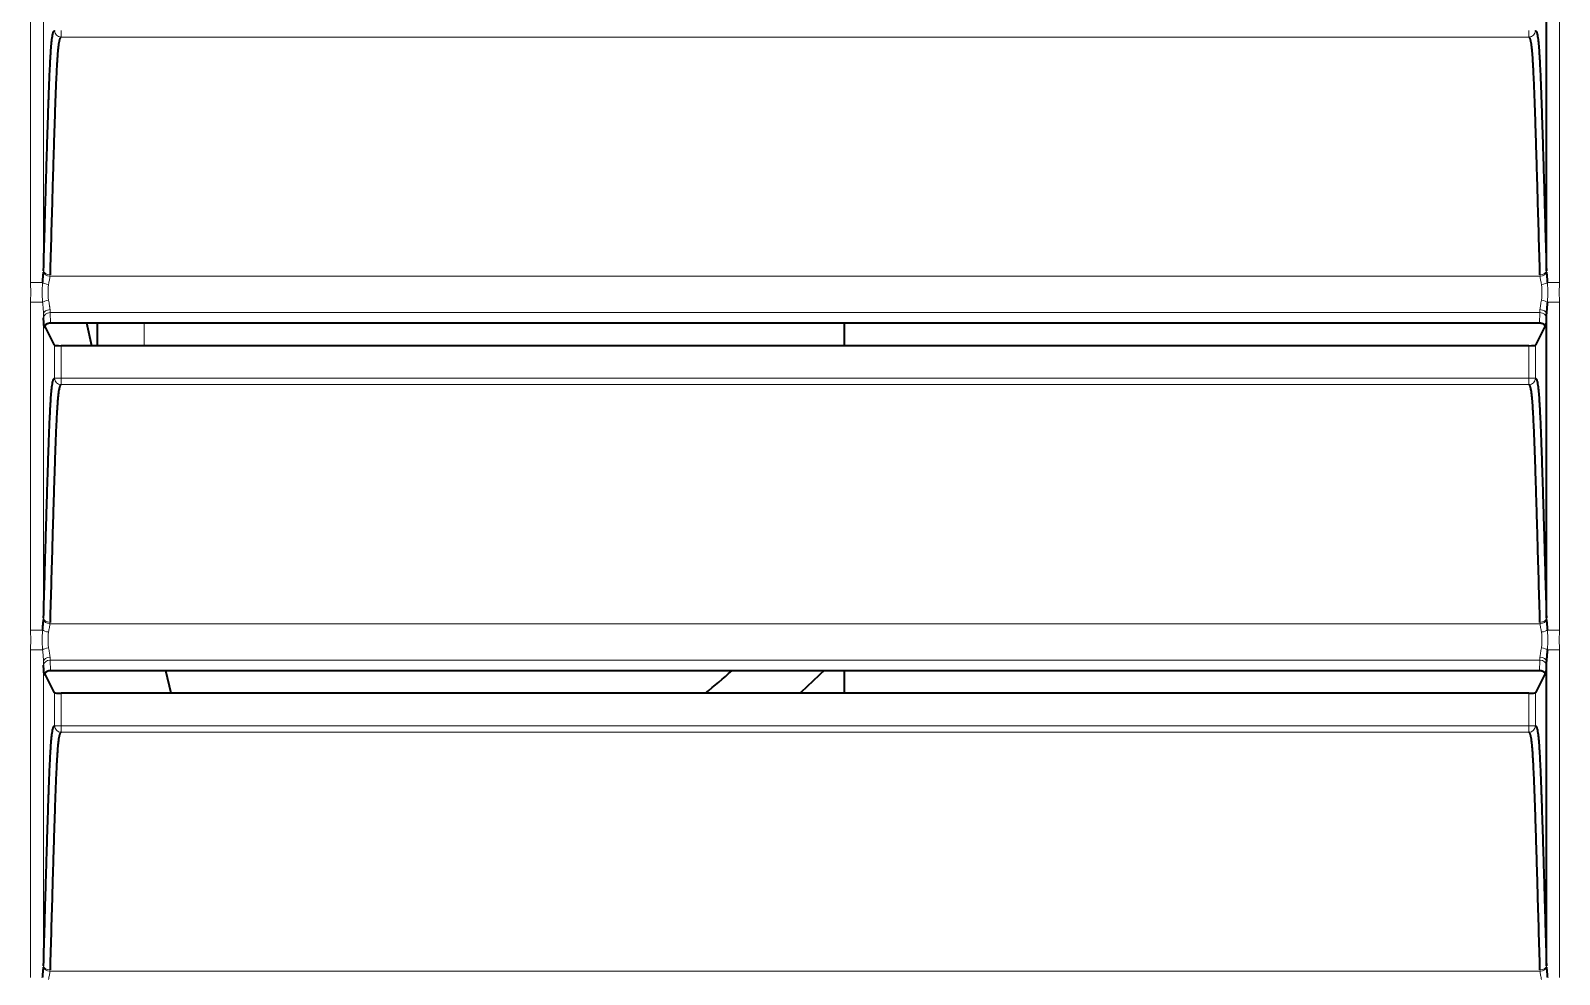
# Model space of a CAD drawing. Header units: inches. Extents: x -1096 to 3103, y -191 to 3207.
# Drawn here: x 2372.7 to 2431.7, y 1648.2 to 1684.6 of the extents above; entities that cross this region are included whole.
import ezdxf

# ---------------------------------------------------------------- set-up
doc = ezdxf.new("R2010")
doc.units = ezdxf.units.IN

msp = doc.modelspace()

# ---------------------------------------------------------------- linework, layer by layer
at = {"lineweight": 13}
for p, q in [((2372.723, 1674.879), (2372.723, 1687.513)), ((2373.223, 1687.064), (2373.223, 1675.331)), ((2431.689, 1687.513), (2431.689, 1674.879)), ((2373.901, 1684.339), (2373.901, 1684.589)), ((2430.511, 1684.339), (2373.901, 1684.339)), ((2430.511, 1684.339), (2430.511, 1684.589)), ((2372.723, 1674.879), (2373.186, 1674.879)), ((2373.47, 1675.123), (2430.942, 1675.123)), ((2431.226, 1674.879), (2431.689, 1674.879)), ((2372.723, 1674.113), (2373.186, 1674.113)), ((2372.723, 1661.479), (2372.723, 1674.113)), ((2431.226, 1674.113), (2431.689, 1674.113)), ((2431.689, 1674.113), (2431.689, 1661.479)), ((2373.223, 1673.664), (2373.223, 1661.931)), ((2373.478, 1673.715), (2373.496, 1673.31)), ((2430.934, 1673.715), (2373.478, 1673.715)), ((2430.916, 1673.31), (2430.934, 1673.715)), ((2377.106, 1672.438), (2377.106, 1673.309)), ((2373.652, 1671.189), (2373.652, 1672.457)), ((2373.901, 1672.441), (2373.901, 1671.189)), ((2430.511, 1671.189), (2430.511, 1672.441)), ((2430.761, 1672.457), (2430.761, 1671.189)), ((2373.652, 1671.189), (2373.901, 1671.189)), ((2373.901, 1670.939), (2373.901, 1671.189)), ((2373.901, 1671.189), (2430.511, 1671.189)), ((2430.761, 1671.189), (2430.511, 1671.189)), ((2430.511, 1670.939), (2430.511, 1671.189)), ((2430.511, 1670.939), (2373.901, 1670.939)), ((2373.47, 1661.723), (2430.942, 1661.723)), ((2372.723, 1661.479), (2373.186, 1661.479)), ((2431.226, 1661.479), (2431.689, 1661.479)), ((2372.723, 1660.713), (2373.186, 1660.713)), ((2372.723, 1648.079), (2372.723, 1660.713)), ((2431.226, 1660.713), (2431.689, 1660.713)), ((2431.689, 1660.713), (2431.689, 1648.079)), ((2373.223, 1660.264), (2373.223, 1648.531)), ((2373.478, 1660.315), (2373.496, 1659.91)), ((2430.934, 1660.315), (2373.478, 1660.315)), ((2430.916, 1659.91), (2430.934, 1660.315)), ((2373.652, 1657.789), (2373.652, 1659.057)), ((2373.901, 1659.041), (2373.901, 1657.789)), ((2430.511, 1657.789), (2430.511, 1659.041)), ((2430.761, 1659.057), (2430.761, 1657.789)), ((2373.652, 1657.789), (2373.901, 1657.789)), ((2373.901, 1657.789), (2430.511, 1657.789)), ((2373.901, 1657.539), (2373.901, 1657.789)), ((2430.511, 1657.539), (2373.901, 1657.539)), ((2430.761, 1657.789), (2430.511, 1657.789)), ((2430.511, 1657.539), (2430.511, 1657.789)), ((2373.47, 1648.323), (2430.942, 1648.323))]:
    msp.add_line(p, q, dxfattribs=at)
at = {"lineweight": 35}
for p, q in [((2431.189, 1675.331), (2431.189, 1687.064)), ((2373.246, 1673.119), (2373.228, 1673.52)), ((2431.184, 1673.52), (2431.166, 1673.119)), ((2431.189, 1661.931), (2431.189, 1673.664)), ((2373.652, 1672.457), (2373.276, 1673.203)), ((2430.916, 1673.31), (2373.496, 1673.31)), ((2375.085, 1672.44), (2374.887, 1673.31)), ((2375.306, 1672.438), (2375.306, 1673.309)), ((2404.106, 1673.308), (2404.106, 1672.439)), ((2431.136, 1673.203), (2430.761, 1672.457)), ((2430.511, 1672.441), (2373.901, 1672.441)), ((2373.246, 1659.719), (2373.228, 1660.12)), ((2430.916, 1659.91), (2373.496, 1659.91)), ((2378.143, 1659.041), (2377.945, 1659.91)), ((2404.106, 1659.904), (2404.106, 1659.036)), ((2431.184, 1660.12), (2431.166, 1659.719)), ((2431.189, 1648.531), (2431.189, 1660.264)), ((2373.652, 1659.057), (2373.276, 1659.803)), ((2431.136, 1659.803), (2430.761, 1659.057)), ((2430.511, 1659.041), (2373.901, 1659.041))]:
    msp.add_line(p, q, dxfattribs=at)
for radius, start, end in [(57.6, 310.03744, 311.36392), (60, 312.68812, 313.90312)]:
    msp.add_arc((2361.706, 1703.141), radius, start, end, dxfattribs=at)
at = {"lineweight": 13}
for centre, major_axis, ratio, start_param, end_param in [((2373.901, 1684.589), (-0.066, 0.241), 0.999345, 1.301791, 2.872251), ((2430.511, 1684.589), (-0.066, -0.241), 0.999345, 0.269342, 1.839802), ((2373.47, 1675.279), (-0.249, 0.018), 0.625593, 0.115951, 1.616349), ((2373.473, 1675.331), (-0.25, 0.007), 0.626591, 0.044795, 1.588394), ((2430.939, 1675.331), (-0.25, -0.007), 0.626591, 1.553199, 3.096797), ((2430.942, 1675.279), (-0.249, -0.018), 0.625593, 1.525244, 3.025641), ((2373.418, 1674.879), (-0.248, 0.033), 0.303681, 0.408018, 1.610641), ((2430.995, 1674.879), (-0.248, -0.033), 0.303681, 1.530952, 2.733575), ((2373.418, 1674.113), (-0.248, -0.033), 0.303681, 4.672545, 5.875168), ((2430.995, 1674.113), (-0.248, 0.033), 0.303681, 3.54961, 4.752233), ((2373.473, 1673.664), (-0.25, -0.008), 0.665625, 4.69165, 6.236404), ((2373.256, 1674.496), (0, 1.25), 0.034921, 2.299368, 2.466852), ((2373.478, 1673.52), (-0.25, -0.011), 0.780579, 4.678329, 6.227322), ((2373.505, 1674.496), (0, 1), 0.043651, 2.299368, 2.466852), ((2430.907, 1674.496), (0, 1), 0.043651, 3.816333, 3.983817), ((2430.934, 1673.52), (-0.25, 0.011), 0.780579, 3.197456, 4.746449), ((2430.939, 1673.664), (-0.25, 0.008), 0.665625, 3.188374, 4.733128), ((2431.157, 1674.496), (0, 1.25), 0.034921, 3.816334, 3.983818), ((2373.901, 1671.189), (-0.066, 0.241), 0.999345, 1.301791, 2.872251), ((2430.511, 1671.189), (-0.066, -0.241), 0.999345, 0.269342, 1.839802), ((2373.47, 1661.879), (-0.249, 0.018), 0.625593, 0.115951, 1.616349), ((2373.473, 1661.931), (-0.25, 0.007), 0.626591, 0.044795, 1.588394), ((2430.939, 1661.931), (-0.25, -0.007), 0.626591, 1.553199, 3.096797), ((2430.942, 1661.879), (-0.249, -0.018), 0.625593, 1.525244, 3.025641), ((2373.418, 1661.479), (-0.248, 0.033), 0.303681, 0.408018, 1.610641), ((2430.995, 1661.479), (-0.248, -0.033), 0.303681, 1.530952, 2.733575), ((2373.418, 1660.713), (-0.248, -0.033), 0.303681, 4.672545, 5.875168), ((2430.995, 1660.713), (-0.248, 0.033), 0.303681, 3.54961, 4.752233), ((2373.473, 1660.264), (-0.25, -0.008), 0.665625, 4.69165, 6.236404), ((2373.256, 1661.096), (0, 1.25), 0.034921, 2.299368, 2.466852), ((2373.478, 1660.12), (-0.25, -0.011), 0.780579, 4.678329, 6.227322), ((2373.505, 1661.096), (0, 1), 0.043651, 2.299368, 2.466852), ((2430.907, 1661.096), (0, 1), 0.043651, 3.816333, 3.983817), ((2430.934, 1660.12), (-0.25, 0.011), 0.780579, 3.197456, 4.746449), ((2430.939, 1660.264), (-0.25, 0.008), 0.665625, 3.188374, 4.733128), ((2431.157, 1661.096), (0, 1.25), 0.034921, 3.816334, 3.983818), ((2373.901, 1657.789), (-0.066, 0.241), 0.999345, 1.301791, 2.872251), ((2430.511, 1657.789), (-0.066, -0.241), 0.999345, 0.269342, 1.839802), ((2373.47, 1648.479), (-0.249, 0.018), 0.625593, 0.115951, 1.616349), ((2373.473, 1648.531), (-0.25, 0.007), 0.626591, 0.044795, 1.588394), ((2430.939, 1648.531), (-0.25, -0.007), 0.626591, 1.553199, 3.096797), ((2430.942, 1648.479), (-0.249, -0.018), 0.625593, 1.525244, 3.025641)]:
    msp.add_ellipse(centre, major_axis=major_axis, ratio=ratio, start_param=start_param, end_param=end_param, dxfattribs=at)
at = {"lineweight": 35}
for centre, start_param, end_param in [((2373.901, 1672.458), 0.034907, 1.570796), ((2430.511, 1672.458), 1.570796, 3.106686), ((2373.901, 1659.058), 0.034907, 1.570796), ((2430.511, 1659.058), 1.570796, 3.106686)]:
    msp.add_ellipse(centre, major_axis=(-0.25, 0), ratio=0.06935, start_param=start_param, end_param=end_param, dxfattribs=at)
for points, knots in [([(2373.223, 1675.331), (2373.238, 1675.853), (2373.252, 1676.375), (2373.275, 1677.153), (2373.282, 1677.413), (2373.297, 1677.93), (2373.304, 1678.188), (2373.319, 1678.702), (2373.327, 1678.958), (2373.342, 1679.468), (2373.35, 1679.722), (2373.365, 1680.226), (2373.373, 1680.476), (2373.389, 1680.972), (2373.397, 1681.218), (2373.409, 1681.58), (2373.413, 1681.7), (2373.419, 1681.878), (2373.421, 1681.937), (2373.425, 1682.055), (2373.428, 1682.113), (2373.434, 1682.286), (2373.443, 1682.513), (2373.451, 1682.731), (2373.465, 1683.049), (2373.474, 1683.249), (2373.489, 1683.523), (2373.494, 1683.61), (2373.5, 1683.712), (2373.502, 1683.732), (2373.504, 1683.771), (2373.508, 1683.829), (2373.512, 1683.883), (2373.52, 1683.986), (2373.526, 1684.048), (2373.537, 1684.16), (2373.542, 1684.21), (2373.559, 1684.342), (2373.57, 1684.406), (2373.584, 1684.467), (2373.587, 1684.478), (2373.593, 1684.498), (2373.596, 1684.507), (2373.605, 1684.532), (2373.611, 1684.545), (2373.622, 1684.566), (2373.628, 1684.573), (2373.64, 1684.584), (2373.646, 1684.588), (2373.652, 1684.589)], [0, 0, 0, 0, 0.125, 0.125, 0.1875, 0.1875, 0.25, 0.25, 0.3125, 0.3125, 0.375, 0.375, 0.4375, 0.4375, 0.5, 0.5, 0.53125, 0.53125, 0.546875, 0.546875, 0.5625, 0.5625, 0.59375, 0.625, 0.625, 0.6875, 0.6875, 0.71875, 0.71875, 0.726562, 0.726562, 0.734375, 0.75, 0.75, 0.78125, 0.78125, 0.8125, 0.8125, 0.875, 0.875, 0.890625, 0.890625, 0.90625, 0.90625, 0.9375, 0.9375, 0.96875, 0.96875, 1, 1, 1, 1]), ([(2373.901, 1684.339), (2373.896, 1684.338), (2373.89, 1684.335), (2373.878, 1684.324), (2373.872, 1684.316), (2373.861, 1684.296), (2373.855, 1684.283), (2373.846, 1684.259), (2373.843, 1684.25), (2373.837, 1684.23), (2373.834, 1684.219), (2373.82, 1684.159), (2373.808, 1684.095), (2373.791, 1683.964), (2373.785, 1683.914), (2373.774, 1683.803), (2373.769, 1683.74), (2373.761, 1683.637), (2373.758, 1683.601), (2373.754, 1683.544), (2373.753, 1683.525), (2373.75, 1683.486), (2373.749, 1683.465), (2373.742, 1683.363), (2373.737, 1683.277), (2373.727, 1683.095), (2373.722, 1682.999), (2373.713, 1682.801), (2373.703, 1682.596), (2373.695, 1682.38), (2373.686, 1682.159), (2373.682, 1682.047), (2373.673, 1681.818), (2373.669, 1681.702), (2373.661, 1681.467), (2373.657, 1681.349), (2373.645, 1680.99), (2373.637, 1680.747), (2373.621, 1680.257), (2373.613, 1680.009), (2373.598, 1679.51), (2373.591, 1679.26), (2373.576, 1678.756), (2373.568, 1678.503), (2373.546, 1677.741), (2373.531, 1677.23), (2373.502, 1676.205), (2373.487, 1675.69), (2373.473, 1675.174)], [0, 0, 0, 0, 0.03125, 0.03125, 0.0625, 0.0625, 0.09375, 0.09375, 0.109375, 0.109375, 0.125, 0.125, 0.1875, 0.1875, 0.21875, 0.21875, 0.25, 0.25, 0.265625, 0.265625, 0.273438, 0.273438, 0.28125, 0.28125, 0.3125, 0.3125, 0.34375, 0.34375, 0.375, 0.40625, 0.40625, 0.4375, 0.4375, 0.46875, 0.46875, 0.5, 0.5, 0.5625, 0.5625, 0.625, 0.625, 0.6875, 0.6875, 0.75, 0.75, 0.875, 0.875, 1, 1, 1, 1]), ([(2430.939, 1675.174), (2430.925, 1675.689), (2430.91, 1676.204), (2430.881, 1677.228), (2430.866, 1677.738), (2430.844, 1678.499), (2430.837, 1678.752), (2430.822, 1679.255), (2430.814, 1679.506), (2430.799, 1680.004), (2430.791, 1680.251), (2430.776, 1680.741), (2430.768, 1680.984), (2430.756, 1681.342), (2430.752, 1681.461), (2430.743, 1681.696), (2430.739, 1681.812), (2430.731, 1682.041), (2430.727, 1682.154), (2430.718, 1682.375), (2430.709, 1682.592), (2430.7, 1682.797), (2430.69, 1682.995), (2430.685, 1683.091), (2430.676, 1683.274), (2430.67, 1683.361), (2430.664, 1683.463), (2430.662, 1683.483), (2430.66, 1683.523), (2430.656, 1683.581), (2430.652, 1683.635), (2430.644, 1683.739), (2430.638, 1683.801), (2430.627, 1683.913), (2430.621, 1683.963), (2430.604, 1684.094), (2430.593, 1684.159), (2430.578, 1684.218), (2430.575, 1684.229), (2430.569, 1684.249), (2430.566, 1684.258), (2430.558, 1684.283), (2430.552, 1684.296), (2430.54, 1684.316), (2430.534, 1684.324), (2430.522, 1684.335), (2430.517, 1684.338), (2430.511, 1684.339)], [0, 0, 0, 0, 0.125, 0.125, 0.25, 0.25, 0.3125, 0.3125, 0.375, 0.375, 0.4375, 0.4375, 0.5, 0.5, 0.53125, 0.53125, 0.5625, 0.5625, 0.59375, 0.59375, 0.625, 0.65625, 0.65625, 0.6875, 0.6875, 0.71875, 0.71875, 0.726562, 0.726562, 0.734375, 0.75, 0.75, 0.78125, 0.78125, 0.8125, 0.8125, 0.875, 0.875, 0.890625, 0.890625, 0.90625, 0.90625, 0.9375, 0.9375, 0.96875, 0.96875, 1, 1, 1, 1]), ([(2430.761, 1684.589), (2430.766, 1684.588), (2430.772, 1684.584), (2430.784, 1684.573), (2430.79, 1684.566), (2430.802, 1684.545), (2430.807, 1684.532), (2430.816, 1684.507), (2430.819, 1684.498), (2430.825, 1684.478), (2430.828, 1684.467), (2430.842, 1684.407), (2430.853, 1684.342), (2430.87, 1684.21), (2430.876, 1684.16), (2430.887, 1684.049), (2430.892, 1683.986), (2430.9, 1683.883), (2430.903, 1683.847), (2430.908, 1683.772), (2430.91, 1683.733), (2430.918, 1683.61), (2430.923, 1683.523), (2430.938, 1683.25), (2430.947, 1683.049), (2430.961, 1682.731), (2430.97, 1682.514), (2430.978, 1682.287), (2430.985, 1682.113), (2430.987, 1682.055), (2430.991, 1681.938), (2430.993, 1681.879), (2430.999, 1681.701), (2431.003, 1681.581), (2431.016, 1681.218), (2431.024, 1680.973), (2431.039, 1680.477), (2431.047, 1680.226), (2431.063, 1679.722), (2431.07, 1679.468), (2431.085, 1678.958), (2431.093, 1678.702), (2431.108, 1678.188), (2431.115, 1677.93), (2431.13, 1677.413), (2431.138, 1677.154), (2431.16, 1676.375), (2431.175, 1675.853), (2431.189, 1675.331)], [0, 0, 0, 0, 0.03125, 0.03125, 0.0625, 0.0625, 0.09375, 0.09375, 0.109375, 0.109375, 0.125, 0.125, 0.1875, 0.1875, 0.21875, 0.21875, 0.25, 0.25, 0.265625, 0.265625, 0.28125, 0.28125, 0.3125, 0.3125, 0.375, 0.375, 0.40625, 0.4375, 0.4375, 0.453125, 0.453125, 0.46875, 0.46875, 0.5, 0.5, 0.5625, 0.5625, 0.625, 0.625, 0.6875, 0.6875, 0.75, 0.75, 0.8125, 0.8125, 0.875, 0.875, 1, 1, 1, 1]), ([(2373.186, 1674.879), (2373.189, 1674.913), (2373.192, 1674.948), (2373.199, 1675.017), (2373.203, 1675.051), (2373.209, 1675.117), (2373.212, 1675.15), (2373.217, 1675.216), (2373.22, 1675.248), (2373.221, 1675.279)], [0, 0, 0, 0, 0.25, 0.25, 0.5, 0.5, 0.75, 0.75, 1, 1, 1, 1]), ([(2431.191, 1675.279), (2431.193, 1675.248), (2431.195, 1675.215), (2431.2, 1675.15), (2431.203, 1675.117), (2431.213, 1675.017), (2431.22, 1674.948), (2431.226, 1674.879)], [0, 0, 0, 0, 0.25, 0.25, 0.5, 0.5, 1, 1, 1, 1]), ([(2431.226, 1674.113), (2431.223, 1674.074), (2431.219, 1674.035), (2431.211, 1673.957), (2431.207, 1673.919), (2431.2, 1673.844), (2431.197, 1673.807), (2431.192, 1673.734), (2431.19, 1673.699), (2431.189, 1673.664)], [0, 0, 0, 0, 0.25, 0.25, 0.5, 0.5, 0.75, 0.75, 1, 1, 1, 1]), ([(2373.496, 1673.31), (2373.48, 1673.31), (2373.464, 1673.309), (2373.44, 1673.305), (2373.432, 1673.303), (2373.417, 1673.3), (2373.409, 1673.298), (2373.386, 1673.291), (2373.372, 1673.285), (2373.345, 1673.271), (2373.332, 1673.263), (2373.309, 1673.245), (2373.299, 1673.236), (2373.285, 1673.22), (2373.281, 1673.215), (2373.273, 1673.204), (2373.27, 1673.198), (2373.26, 1673.181), (2373.255, 1673.169), (2373.248, 1673.144), (2373.246, 1673.132), (2373.246, 1673.119)], [0, 0, 0, 0, 0.125, 0.125, 0.1875, 0.1875, 0.25, 0.25, 0.375, 0.375, 0.5, 0.5, 0.625, 0.625, 0.6875, 0.6875, 0.75, 0.75, 0.875, 0.875, 1, 1, 1, 1]), ([(2431.166, 1673.119), (2431.166, 1673.132), (2431.164, 1673.144), (2431.159, 1673.162), (2431.157, 1673.168), (2431.152, 1673.181), (2431.149, 1673.186), (2431.139, 1673.204), (2431.132, 1673.215), (2431.113, 1673.236), (2431.103, 1673.245), (2431.08, 1673.263), (2431.067, 1673.271), (2431.047, 1673.281), (2431.04, 1673.284), (2431.026, 1673.29), (2431.018, 1673.293), (2430.996, 1673.3), (2430.981, 1673.304), (2430.949, 1673.309), (2430.933, 1673.31), (2430.916, 1673.31)], [0, 0, 0, 0, 0.125, 0.125, 0.1875, 0.1875, 0.25, 0.25, 0.375, 0.375, 0.5, 0.5, 0.625, 0.625, 0.6875, 0.6875, 0.75, 0.75, 0.875, 0.875, 1, 1, 1, 1]), ([(2373.223, 1661.931), (2373.238, 1662.453), (2373.252, 1662.975), (2373.275, 1663.753), (2373.282, 1664.013), (2373.297, 1664.53), (2373.304, 1664.788), (2373.319, 1665.302), (2373.327, 1665.558), (2373.342, 1666.068), (2373.35, 1666.322), (2373.365, 1666.826), (2373.373, 1667.076), (2373.389, 1667.572), (2373.397, 1667.818), (2373.409, 1668.18), (2373.413, 1668.3), (2373.419, 1668.478), (2373.421, 1668.537), (2373.425, 1668.655), (2373.428, 1668.713), (2373.434, 1668.886), (2373.443, 1669.113), (2373.451, 1669.331), (2373.465, 1669.649), (2373.474, 1669.849), (2373.489, 1670.123), (2373.494, 1670.21), (2373.5, 1670.312), (2373.502, 1670.332), (2373.504, 1670.371), (2373.508, 1670.429), (2373.512, 1670.483), (2373.52, 1670.586), (2373.526, 1670.648), (2373.537, 1670.76), (2373.542, 1670.81), (2373.559, 1670.942), (2373.57, 1671.006), (2373.584, 1671.067), (2373.587, 1671.078), (2373.593, 1671.098), (2373.596, 1671.107), (2373.605, 1671.132), (2373.611, 1671.145), (2373.622, 1671.166), (2373.628, 1671.173), (2373.64, 1671.184), (2373.646, 1671.188), (2373.652, 1671.189)], [0, 0, 0, 0, 0.125, 0.125, 0.1875, 0.1875, 0.25, 0.25, 0.3125, 0.3125, 0.375, 0.375, 0.4375, 0.4375, 0.5, 0.5, 0.53125, 0.53125, 0.546875, 0.546875, 0.5625, 0.5625, 0.59375, 0.625, 0.625, 0.6875, 0.6875, 0.71875, 0.71875, 0.726563, 0.726563, 0.734375, 0.75, 0.75, 0.78125, 0.78125, 0.8125, 0.8125, 0.875, 0.875, 0.890625, 0.890625, 0.90625, 0.90625, 0.9375, 0.9375, 0.96875, 0.96875, 1, 1, 1, 1]), ([(2430.761, 1671.189), (2430.766, 1671.188), (2430.772, 1671.184), (2430.784, 1671.173), (2430.79, 1671.166), (2430.802, 1671.145), (2430.807, 1671.132), (2430.816, 1671.107), (2430.819, 1671.098), (2430.825, 1671.078), (2430.828, 1671.067), (2430.842, 1671.007), (2430.853, 1670.942), (2430.87, 1670.81), (2430.876, 1670.76), (2430.887, 1670.649), (2430.892, 1670.586), (2430.9, 1670.483), (2430.903, 1670.447), (2430.908, 1670.372), (2430.91, 1670.333), (2430.918, 1670.21), (2430.923, 1670.123), (2430.938, 1669.85), (2430.947, 1669.649), (2430.961, 1669.331), (2430.97, 1669.114), (2430.978, 1668.887), (2430.985, 1668.713), (2430.987, 1668.655), (2430.991, 1668.538), (2430.993, 1668.479), (2430.999, 1668.301), (2431.003, 1668.181), (2431.016, 1667.818), (2431.024, 1667.573), (2431.039, 1667.077), (2431.047, 1666.826), (2431.063, 1666.322), (2431.07, 1666.068), (2431.085, 1665.558), (2431.093, 1665.302), (2431.108, 1664.788), (2431.115, 1664.53), (2431.13, 1664.013), (2431.138, 1663.754), (2431.16, 1662.975), (2431.175, 1662.453), (2431.189, 1661.931)], [0, 0, 0, 0, 0.03125, 0.03125, 0.0625, 0.0625, 0.09375, 0.09375, 0.109375, 0.109375, 0.125, 0.125, 0.1875, 0.1875, 0.21875, 0.21875, 0.25, 0.25, 0.265625, 0.265625, 0.28125, 0.28125, 0.3125, 0.3125, 0.375, 0.375, 0.40625, 0.4375, 0.4375, 0.453125, 0.453125, 0.46875, 0.46875, 0.5, 0.5, 0.5625, 0.5625, 0.625, 0.625, 0.6875, 0.6875, 0.75, 0.75, 0.8125, 0.8125, 0.875, 0.875, 1, 1, 1, 1]), ([(2373.901, 1670.939), (2373.896, 1670.938), (2373.89, 1670.935), (2373.878, 1670.924), (2373.872, 1670.916), (2373.861, 1670.896), (2373.855, 1670.883), (2373.846, 1670.859), (2373.843, 1670.85), (2373.837, 1670.83), (2373.834, 1670.819), (2373.82, 1670.759), (2373.808, 1670.695), (2373.791, 1670.564), (2373.785, 1670.514), (2373.774, 1670.403), (2373.769, 1670.34), (2373.761, 1670.237), (2373.758, 1670.201), (2373.754, 1670.144), (2373.753, 1670.125), (2373.75, 1670.086), (2373.749, 1670.065), (2373.742, 1669.963), (2373.737, 1669.877), (2373.727, 1669.695), (2373.722, 1669.599), (2373.713, 1669.401), (2373.703, 1669.196), (2373.695, 1668.98), (2373.686, 1668.759), (2373.682, 1668.647), (2373.673, 1668.418), (2373.669, 1668.302), (2373.661, 1668.067), (2373.657, 1667.949), (2373.645, 1667.59), (2373.637, 1667.347), (2373.621, 1666.857), (2373.613, 1666.609), (2373.598, 1666.11), (2373.591, 1665.86), (2373.576, 1665.356), (2373.568, 1665.103), (2373.546, 1664.341), (2373.531, 1663.83), (2373.502, 1662.805), (2373.487, 1662.29), (2373.473, 1661.774)], [0, 0, 0, 0, 0.03125, 0.03125, 0.0625, 0.0625, 0.09375, 0.09375, 0.109375, 0.109375, 0.125, 0.125, 0.1875, 0.1875, 0.21875, 0.21875, 0.25, 0.25, 0.265625, 0.265625, 0.273437, 0.273437, 0.28125, 0.28125, 0.3125, 0.3125, 0.34375, 0.34375, 0.375, 0.40625, 0.40625, 0.4375, 0.4375, 0.46875, 0.46875, 0.5, 0.5, 0.5625, 0.5625, 0.625, 0.625, 0.6875, 0.6875, 0.75, 0.75, 0.875, 0.875, 1, 1, 1, 1]), ([(2430.939, 1661.774), (2430.925, 1662.289), (2430.91, 1662.804), (2430.881, 1663.828), (2430.866, 1664.338), (2430.844, 1665.099), (2430.837, 1665.352), (2430.822, 1665.855), (2430.814, 1666.106), (2430.799, 1666.604), (2430.791, 1666.851), (2430.776, 1667.341), (2430.768, 1667.584), (2430.756, 1667.942), (2430.752, 1668.061), (2430.743, 1668.296), (2430.739, 1668.412), (2430.731, 1668.641), (2430.727, 1668.754), (2430.718, 1668.975), (2430.709, 1669.192), (2430.7, 1669.397), (2430.69, 1669.595), (2430.685, 1669.691), (2430.676, 1669.874), (2430.67, 1669.961), (2430.664, 1670.063), (2430.662, 1670.083), (2430.66, 1670.123), (2430.656, 1670.181), (2430.652, 1670.235), (2430.644, 1670.339), (2430.638, 1670.401), (2430.627, 1670.513), (2430.621, 1670.563), (2430.604, 1670.694), (2430.593, 1670.759), (2430.578, 1670.818), (2430.575, 1670.829), (2430.569, 1670.849), (2430.566, 1670.858), (2430.558, 1670.883), (2430.552, 1670.896), (2430.54, 1670.916), (2430.534, 1670.924), (2430.522, 1670.935), (2430.517, 1670.938), (2430.511, 1670.939)], [0, 0, 0, 0, 0.125, 0.125, 0.25, 0.25, 0.3125, 0.3125, 0.375, 0.375, 0.4375, 0.4375, 0.5, 0.5, 0.53125, 0.53125, 0.5625, 0.5625, 0.59375, 0.59375, 0.625, 0.65625, 0.65625, 0.6875, 0.6875, 0.71875, 0.71875, 0.726562, 0.726562, 0.734375, 0.75, 0.75, 0.78125, 0.78125, 0.8125, 0.8125, 0.875, 0.875, 0.890625, 0.890625, 0.90625, 0.90625, 0.9375, 0.9375, 0.96875, 0.96875, 1, 1, 1, 1]), ([(2373.186, 1661.479), (2373.189, 1661.513), (2373.192, 1661.548), (2373.199, 1661.617), (2373.203, 1661.651), (2373.209, 1661.717), (2373.212, 1661.75), (2373.217, 1661.816), (2373.22, 1661.848), (2373.221, 1661.879)], [0, 0, 0, 0, 0.25, 0.25, 0.5, 0.5, 0.75, 0.75, 1, 1, 1, 1]), ([(2431.191, 1661.879), (2431.193, 1661.848), (2431.195, 1661.815), (2431.2, 1661.75), (2431.203, 1661.717), (2431.213, 1661.617), (2431.22, 1661.548), (2431.226, 1661.479)], [0, 0, 0, 0, 0.25, 0.25, 0.5, 0.5, 1, 1, 1, 1]), ([(2431.226, 1660.713), (2431.223, 1660.674), (2431.219, 1660.635), (2431.211, 1660.557), (2431.207, 1660.519), (2431.2, 1660.444), (2431.197, 1660.407), (2431.192, 1660.334), (2431.19, 1660.299), (2431.189, 1660.264)], [0, 0, 0, 0, 0.25, 0.25, 0.5, 0.5, 0.75, 0.75, 1, 1, 1, 1]), ([(2373.496, 1659.91), (2373.48, 1659.91), (2373.464, 1659.909), (2373.44, 1659.905), (2373.432, 1659.903), (2373.417, 1659.9), (2373.409, 1659.898), (2373.386, 1659.891), (2373.372, 1659.885), (2373.345, 1659.871), (2373.332, 1659.863), (2373.309, 1659.845), (2373.299, 1659.836), (2373.285, 1659.82), (2373.281, 1659.815), (2373.273, 1659.804), (2373.27, 1659.798), (2373.26, 1659.781), (2373.255, 1659.769), (2373.248, 1659.744), (2373.246, 1659.732), (2373.246, 1659.719)], [0, 0, 0, 0, 0.125, 0.125, 0.1875, 0.1875, 0.25, 0.25, 0.375, 0.375, 0.5, 0.5, 0.625, 0.625, 0.6875, 0.6875, 0.75, 0.75, 0.875, 0.875, 1, 1, 1, 1]), ([(2431.166, 1659.719), (2431.166, 1659.732), (2431.164, 1659.744), (2431.159, 1659.762), (2431.157, 1659.768), (2431.152, 1659.781), (2431.149, 1659.786), (2431.139, 1659.804), (2431.132, 1659.815), (2431.113, 1659.836), (2431.103, 1659.845), (2431.08, 1659.863), (2431.067, 1659.871), (2431.047, 1659.881), (2431.04, 1659.884), (2431.026, 1659.89), (2431.018, 1659.893), (2430.996, 1659.9), (2430.981, 1659.904), (2430.949, 1659.909), (2430.933, 1659.91), (2430.916, 1659.91)], [0, 0, 0, 0, 0.125, 0.125, 0.1875, 0.1875, 0.25, 0.25, 0.375, 0.375, 0.5, 0.5, 0.625, 0.625, 0.6875, 0.6875, 0.75, 0.75, 0.875, 0.875, 1, 1, 1, 1]), ([(2373.223, 1648.531), (2373.238, 1649.053), (2373.252, 1649.575), (2373.275, 1650.353), (2373.282, 1650.613), (2373.297, 1651.13), (2373.304, 1651.388), (2373.319, 1651.902), (2373.327, 1652.158), (2373.342, 1652.668), (2373.35, 1652.922), (2373.365, 1653.426), (2373.373, 1653.676), (2373.389, 1654.172), (2373.397, 1654.418), (2373.409, 1654.78), (2373.413, 1654.9), (2373.419, 1655.078), (2373.421, 1655.137), (2373.425, 1655.255), (2373.428, 1655.313), (2373.434, 1655.486), (2373.443, 1655.713), (2373.451, 1655.931), (2373.465, 1656.249), (2373.474, 1656.449), (2373.489, 1656.723), (2373.494, 1656.81), (2373.5, 1656.912), (2373.502, 1656.932), (2373.504, 1656.971), (2373.508, 1657.029), (2373.512, 1657.083), (2373.52, 1657.186), (2373.526, 1657.248), (2373.537, 1657.36), (2373.542, 1657.41), (2373.559, 1657.542), (2373.57, 1657.606), (2373.584, 1657.667), (2373.587, 1657.678), (2373.593, 1657.698), (2373.596, 1657.707), (2373.605, 1657.732), (2373.611, 1657.745), (2373.622, 1657.766), (2373.628, 1657.773), (2373.64, 1657.784), (2373.646, 1657.788), (2373.652, 1657.789)], [0, 0, 0, 0, 0.125, 0.125, 0.1875, 0.1875, 0.25, 0.25, 0.3125, 0.3125, 0.375, 0.375, 0.4375, 0.4375, 0.5, 0.5, 0.53125, 0.53125, 0.546875, 0.546875, 0.5625, 0.5625, 0.59375, 0.625, 0.625, 0.6875, 0.6875, 0.71875, 0.71875, 0.726562, 0.726562, 0.734375, 0.75, 0.75, 0.78125, 0.78125, 0.8125, 0.8125, 0.875, 0.875, 0.890625, 0.890625, 0.90625, 0.90625, 0.9375, 0.9375, 0.96875, 0.96875, 1, 1, 1, 1]), ([(2373.901, 1657.539), (2373.896, 1657.538), (2373.89, 1657.535), (2373.878, 1657.524), (2373.872, 1657.516), (2373.861, 1657.496), (2373.855, 1657.483), (2373.846, 1657.459), (2373.843, 1657.45), (2373.837, 1657.43), (2373.834, 1657.419), (2373.82, 1657.359), (2373.808, 1657.295), (2373.791, 1657.164), (2373.785, 1657.114), (2373.774, 1657.003), (2373.769, 1656.94), (2373.761, 1656.837), (2373.758, 1656.801), (2373.754, 1656.744), (2373.753, 1656.725), (2373.75, 1656.686), (2373.749, 1656.665), (2373.742, 1656.563), (2373.737, 1656.477), (2373.727, 1656.295), (2373.722, 1656.199), (2373.713, 1656.001), (2373.703, 1655.796), (2373.695, 1655.58), (2373.686, 1655.359), (2373.682, 1655.247), (2373.673, 1655.018), (2373.669, 1654.902), (2373.661, 1654.667), (2373.657, 1654.549), (2373.645, 1654.19), (2373.637, 1653.947), (2373.621, 1653.457), (2373.613, 1653.209), (2373.598, 1652.71), (2373.591, 1652.46), (2373.576, 1651.956), (2373.568, 1651.703), (2373.546, 1650.941), (2373.531, 1650.43), (2373.502, 1649.405), (2373.487, 1648.89), (2373.473, 1648.374)], [0, 0, 0, 0, 0.03125, 0.03125, 0.0625, 0.0625, 0.09375, 0.09375, 0.109375, 0.109375, 0.125, 0.125, 0.1875, 0.1875, 0.21875, 0.21875, 0.25, 0.25, 0.265625, 0.265625, 0.273437, 0.273437, 0.28125, 0.28125, 0.3125, 0.3125, 0.34375, 0.34375, 0.375, 0.40625, 0.40625, 0.4375, 0.4375, 0.46875, 0.46875, 0.5, 0.5, 0.5625, 0.5625, 0.625, 0.625, 0.6875, 0.6875, 0.75, 0.75, 0.875, 0.875, 1, 1, 1, 1]), ([(2430.939, 1648.374), (2430.925, 1648.889), (2430.91, 1649.404), (2430.881, 1650.428), (2430.866, 1650.938), (2430.844, 1651.699), (2430.837, 1651.952), (2430.822, 1652.455), (2430.814, 1652.706), (2430.799, 1653.204), (2430.791, 1653.451), (2430.776, 1653.941), (2430.768, 1654.184), (2430.756, 1654.542), (2430.752, 1654.661), (2430.743, 1654.896), (2430.739, 1655.012), (2430.731, 1655.241), (2430.727, 1655.354), (2430.718, 1655.575), (2430.709, 1655.792), (2430.7, 1655.997), (2430.69, 1656.195), (2430.685, 1656.291), (2430.676, 1656.474), (2430.67, 1656.561), (2430.664, 1656.663), (2430.662, 1656.683), (2430.66, 1656.723), (2430.656, 1656.781), (2430.652, 1656.835), (2430.644, 1656.939), (2430.638, 1657.001), (2430.627, 1657.113), (2430.621, 1657.163), (2430.604, 1657.294), (2430.593, 1657.359), (2430.578, 1657.418), (2430.575, 1657.429), (2430.569, 1657.449), (2430.566, 1657.458), (2430.558, 1657.483), (2430.552, 1657.496), (2430.54, 1657.516), (2430.534, 1657.524), (2430.522, 1657.535), (2430.517, 1657.538), (2430.511, 1657.539)], [0, 0, 0, 0, 0.125, 0.125, 0.25, 0.25, 0.3125, 0.3125, 0.375, 0.375, 0.4375, 0.4375, 0.5, 0.5, 0.53125, 0.53125, 0.5625, 0.5625, 0.59375, 0.59375, 0.625, 0.65625, 0.65625, 0.6875, 0.6875, 0.71875, 0.71875, 0.726562, 0.726562, 0.734375, 0.75, 0.75, 0.78125, 0.78125, 0.8125, 0.8125, 0.875, 0.875, 0.890625, 0.890625, 0.90625, 0.90625, 0.9375, 0.9375, 0.96875, 0.96875, 1, 1, 1, 1]), ([(2430.761, 1657.789), (2430.766, 1657.788), (2430.772, 1657.784), (2430.784, 1657.773), (2430.79, 1657.766), (2430.802, 1657.745), (2430.807, 1657.732), (2430.816, 1657.707), (2430.819, 1657.698), (2430.825, 1657.678), (2430.828, 1657.667), (2430.842, 1657.607), (2430.853, 1657.542), (2430.87, 1657.41), (2430.876, 1657.36), (2430.887, 1657.249), (2430.892, 1657.186), (2430.9, 1657.083), (2430.903, 1657.047), (2430.908, 1656.972), (2430.91, 1656.933), (2430.918, 1656.81), (2430.923, 1656.723), (2430.938, 1656.45), (2430.947, 1656.249), (2430.961, 1655.931), (2430.97, 1655.714), (2430.978, 1655.487), (2430.985, 1655.313), (2430.987, 1655.255), (2430.991, 1655.138), (2430.993, 1655.079), (2430.999, 1654.901), (2431.003, 1654.781), (2431.016, 1654.418), (2431.024, 1654.173), (2431.039, 1653.677), (2431.047, 1653.426), (2431.063, 1652.922), (2431.07, 1652.668), (2431.085, 1652.158), (2431.093, 1651.902), (2431.108, 1651.388), (2431.115, 1651.13), (2431.13, 1650.613), (2431.138, 1650.354), (2431.16, 1649.575), (2431.175, 1649.053), (2431.189, 1648.531)], [0, 0, 0, 0, 0.03125, 0.03125, 0.0625, 0.0625, 0.09375, 0.09375, 0.109375, 0.109375, 0.125, 0.125, 0.1875, 0.1875, 0.21875, 0.21875, 0.25, 0.25, 0.265625, 0.265625, 0.28125, 0.28125, 0.3125, 0.3125, 0.375, 0.375, 0.40625, 0.4375, 0.4375, 0.453125, 0.453125, 0.46875, 0.46875, 0.5, 0.5, 0.5625, 0.5625, 0.625, 0.625, 0.6875, 0.6875, 0.75, 0.75, 0.8125, 0.8125, 0.875, 0.875, 1, 1, 1, 1]), ([(2373.186, 1648.079), (2373.189, 1648.113), (2373.192, 1648.148), (2373.199, 1648.217), (2373.203, 1648.251), (2373.209, 1648.317), (2373.212, 1648.35), (2373.217, 1648.416), (2373.22, 1648.448), (2373.221, 1648.479)], [0, 0, 0, 0, 0.25, 0.25, 0.5, 0.5, 0.75, 0.75, 1, 1, 1, 1]), ([(2431.191, 1648.479), (2431.193, 1648.448), (2431.195, 1648.415), (2431.2, 1648.35), (2431.203, 1648.317), (2431.213, 1648.217), (2431.22, 1648.148), (2431.226, 1648.079)], [0, 0, 0, 0, 0.25, 0.25, 0.5, 0.5, 1, 1, 1, 1])]:
    msp.add_open_spline(points, degree=3, knots=knots, dxfattribs=at)
at = {"lineweight": 13}
for points in [[(2373.221, 1675.279), (2373.222, 1675.296), (2373.223, 1675.314), (2373.223, 1675.331)], [(2431.189, 1675.331), (2431.19, 1675.314), (2431.19, 1675.296), (2431.191, 1675.279)], [(2373.473, 1675.174), (2373.472, 1675.157), (2373.471, 1675.14), (2373.47, 1675.123)], [(2430.942, 1675.123), (2430.941, 1675.14), (2430.94, 1675.157), (2430.939, 1675.174)], [(2373.221, 1661.879), (2373.222, 1661.896), (2373.223, 1661.914), (2373.223, 1661.931)], [(2373.473, 1661.774), (2373.472, 1661.757), (2373.471, 1661.74), (2373.47, 1661.723)], [(2430.942, 1661.723), (2430.941, 1661.74), (2430.94, 1661.757), (2430.939, 1661.774)], [(2431.189, 1661.931), (2431.19, 1661.914), (2431.19, 1661.896), (2431.191, 1661.879)], [(2373.221, 1648.479), (2373.222, 1648.496), (2373.223, 1648.514), (2373.223, 1648.531)], [(2373.473, 1648.374), (2373.472, 1648.357), (2373.471, 1648.34), (2373.47, 1648.323)], [(2430.942, 1648.323), (2430.941, 1648.34), (2430.94, 1648.357), (2430.939, 1648.374)], [(2431.189, 1648.531), (2431.19, 1648.514), (2431.19, 1648.496), (2431.191, 1648.479)]]:
    msp.add_open_spline(points, degree=3, dxfattribs=at)
for points, knots in [([(2372.723, 1674.113), (2372.723, 1674.177), (2372.725, 1674.241), (2372.728, 1674.368), (2372.729, 1674.432), (2372.729, 1674.56), (2372.728, 1674.624), (2372.725, 1674.751), (2372.723, 1674.815), (2372.723, 1674.879)], [0, 0, 0, 0, 0.25, 0.25, 0.5, 0.5, 0.75, 0.75, 1, 1, 1, 1]), ([(2373.186, 1674.113), (2373.184, 1674.145), (2373.182, 1674.177), (2373.178, 1674.24), (2373.177, 1674.272), (2373.174, 1674.367), (2373.174, 1674.431), (2373.174, 1674.527), (2373.174, 1674.559), (2373.175, 1674.624), (2373.175, 1674.656), (2373.177, 1674.72), (2373.178, 1674.752), (2373.182, 1674.815), (2373.184, 1674.847), (2373.186, 1674.879)], [0, 0, 0, 0, 0.125, 0.125, 0.25, 0.25, 0.5, 0.5, 0.625, 0.625, 0.75, 0.75, 0.875, 0.875, 1, 1, 1, 1]), ([(2373.418, 1674.802), (2373.414, 1674.777), (2373.41, 1674.752), (2373.405, 1674.702), (2373.403, 1674.677), (2373.399, 1674.626), (2373.398, 1674.6), (2373.396, 1674.548), (2373.396, 1674.522), (2373.396, 1674.443), (2373.397, 1674.392), (2373.403, 1674.315), (2373.405, 1674.29), (2373.41, 1674.24), (2373.414, 1674.215), (2373.418, 1674.19)], [0, 0, 0, 0, 0.125, 0.125, 0.25, 0.25, 0.375, 0.375, 0.5, 0.5, 0.75, 0.75, 0.875, 0.875, 1, 1, 1, 1]), ([(2373.47, 1675.123), (2373.466, 1675.074), (2373.457, 1675.023), (2373.443, 1674.943), (2373.438, 1674.916), (2373.428, 1674.86), (2373.422, 1674.831), (2373.418, 1674.802)], [0, 0, 0, 0, 0.5, 0.5, 0.75, 0.75, 1, 1, 1, 1]), ([(2430.995, 1674.802), (2430.985, 1674.86), (2430.974, 1674.916), (2430.96, 1674.996), (2430.955, 1675.022), (2430.949, 1675.061), (2430.948, 1675.073), (2430.944, 1675.098), (2430.943, 1675.111), (2430.942, 1675.123)], [0, 0, 0, 0, 0.5, 0.5, 0.75, 0.75, 0.875, 0.875, 1, 1, 1, 1]), ([(2430.995, 1674.19), (2430.999, 1674.215), (2431.002, 1674.24), (2431.007, 1674.29), (2431.01, 1674.315), (2431.013, 1674.366), (2431.014, 1674.392), (2431.016, 1674.444), (2431.016, 1674.47), (2431.016, 1674.549), (2431.015, 1674.6), (2431.01, 1674.677), (2431.007, 1674.702), (2431.002, 1674.752), (2430.999, 1674.777), (2430.995, 1674.802)], [0, 0, 0, 0, 0.125, 0.125, 0.25, 0.25, 0.375, 0.375, 0.5, 0.5, 0.75, 0.75, 0.875, 0.875, 1, 1, 1, 1]), ([(2431.226, 1674.879), (2431.229, 1674.847), (2431.231, 1674.815), (2431.234, 1674.752), (2431.235, 1674.72), (2431.238, 1674.625), (2431.239, 1674.561), (2431.239, 1674.465), (2431.238, 1674.433), (2431.238, 1674.369), (2431.237, 1674.336), (2431.235, 1674.272), (2431.234, 1674.24), (2431.231, 1674.177), (2431.229, 1674.145), (2431.226, 1674.113)], [0, 0, 0, 0, 0.125, 0.125, 0.25, 0.25, 0.5, 0.5, 0.625, 0.625, 0.75, 0.75, 0.875, 0.875, 1, 1, 1, 1]), ([(2431.689, 1674.879), (2431.689, 1674.815), (2431.687, 1674.751), (2431.684, 1674.624), (2431.683, 1674.56), (2431.683, 1674.432), (2431.684, 1674.368), (2431.687, 1674.241), (2431.689, 1674.177), (2431.689, 1674.113)], [0, 0, 0, 0, 0.25, 0.25, 0.5, 0.5, 0.75, 0.75, 1, 1, 1, 1]), ([(2373.223, 1673.664), (2373.222, 1673.699), (2373.22, 1673.734), (2373.215, 1673.808), (2373.212, 1673.845), (2373.201, 1673.957), (2373.193, 1674.035), (2373.186, 1674.113)], [0, 0, 0, 0, 0.25, 0.25, 0.5, 0.5, 1, 1, 1, 1]), ([(2373.418, 1674.19), (2373.429, 1674.124), (2373.441, 1674.061), (2373.454, 1673.985), (2373.457, 1673.971), (2373.461, 1673.941), (2373.463, 1673.927), (2373.469, 1673.884), (2373.472, 1673.857), (2373.473, 1673.83)], [0, 0, 0, 0, 0.5, 0.5, 0.625, 0.625, 0.75, 0.75, 1, 1, 1, 1]), ([(2430.939, 1673.83), (2430.94, 1673.857), (2430.943, 1673.884), (2430.951, 1673.94), (2430.955, 1673.969), (2430.966, 1674.03), (2430.972, 1674.06), (2430.983, 1674.124), (2430.989, 1674.157), (2430.995, 1674.19)], [0, 0, 0, 0, 0.25, 0.25, 0.5, 0.5, 0.75, 0.75, 1, 1, 1, 1]), ([(2373.47, 1661.723), (2373.466, 1661.674), (2373.457, 1661.623), (2373.443, 1661.543), (2373.438, 1661.516), (2373.428, 1661.46), (2373.422, 1661.431), (2373.418, 1661.402)], [0, 0, 0, 0, 0.5, 0.5, 0.75, 0.75, 1, 1, 1, 1]), ([(2430.995, 1661.402), (2430.985, 1661.46), (2430.974, 1661.516), (2430.96, 1661.596), (2430.955, 1661.622), (2430.949, 1661.661), (2430.948, 1661.673), (2430.944, 1661.698), (2430.943, 1661.711), (2430.942, 1661.723)], [0, 0, 0, 0, 0.5, 0.5, 0.75, 0.75, 0.875, 0.875, 1, 1, 1, 1]), ([(2372.723, 1660.713), (2372.723, 1660.777), (2372.725, 1660.841), (2372.728, 1660.968), (2372.729, 1661.032), (2372.729, 1661.16), (2372.728, 1661.224), (2372.725, 1661.351), (2372.723, 1661.415), (2372.723, 1661.479)], [0, 0, 0, 0, 0.25, 0.25, 0.5, 0.5, 0.75, 0.75, 1, 1, 1, 1]), ([(2373.186, 1660.713), (2373.184, 1660.745), (2373.182, 1660.777), (2373.178, 1660.84), (2373.177, 1660.872), (2373.174, 1660.967), (2373.174, 1661.031), (2373.174, 1661.127), (2373.174, 1661.159), (2373.175, 1661.224), (2373.175, 1661.256), (2373.177, 1661.32), (2373.178, 1661.352), (2373.182, 1661.415), (2373.184, 1661.447), (2373.186, 1661.479)], [0, 0, 0, 0, 0.125, 0.125, 0.25, 0.25, 0.5, 0.5, 0.625, 0.625, 0.75, 0.75, 0.875, 0.875, 1, 1, 1, 1]), ([(2373.418, 1661.402), (2373.414, 1661.377), (2373.41, 1661.352), (2373.405, 1661.302), (2373.403, 1661.277), (2373.399, 1661.226), (2373.398, 1661.2), (2373.396, 1661.148), (2373.396, 1661.122), (2373.396, 1661.043), (2373.397, 1660.992), (2373.403, 1660.915), (2373.405, 1660.89), (2373.41, 1660.84), (2373.414, 1660.815), (2373.418, 1660.79)], [0, 0, 0, 0, 0.125, 0.125, 0.25, 0.25, 0.375, 0.375, 0.5, 0.5, 0.75, 0.75, 0.875, 0.875, 1, 1, 1, 1]), ([(2430.995, 1660.79), (2430.999, 1660.815), (2431.002, 1660.84), (2431.007, 1660.89), (2431.01, 1660.915), (2431.013, 1660.966), (2431.014, 1660.992), (2431.016, 1661.044), (2431.016, 1661.07), (2431.016, 1661.149), (2431.015, 1661.2), (2431.01, 1661.277), (2431.007, 1661.302), (2431.002, 1661.352), (2430.999, 1661.377), (2430.995, 1661.402)], [0, 0, 0, 0, 0.125, 0.125, 0.25, 0.25, 0.375, 0.375, 0.5, 0.5, 0.75, 0.75, 0.875, 0.875, 1, 1, 1, 1]), ([(2431.226, 1661.479), (2431.229, 1661.447), (2431.231, 1661.415), (2431.234, 1661.352), (2431.235, 1661.32), (2431.238, 1661.225), (2431.239, 1661.161), (2431.239, 1661.065), (2431.238, 1661.033), (2431.238, 1660.969), (2431.237, 1660.936), (2431.235, 1660.872), (2431.234, 1660.84), (2431.231, 1660.777), (2431.229, 1660.745), (2431.226, 1660.713)], [0, 0, 0, 0, 0.125, 0.125, 0.25, 0.25, 0.5, 0.5, 0.625, 0.625, 0.75, 0.75, 0.875, 0.875, 1, 1, 1, 1]), ([(2431.689, 1661.479), (2431.689, 1661.415), (2431.687, 1661.351), (2431.684, 1661.224), (2431.683, 1661.16), (2431.683, 1661.032), (2431.684, 1660.968), (2431.687, 1660.841), (2431.689, 1660.777), (2431.689, 1660.713)], [0, 0, 0, 0, 0.25, 0.25, 0.5, 0.5, 0.75, 0.75, 1, 1, 1, 1]), ([(2373.223, 1660.264), (2373.222, 1660.299), (2373.22, 1660.334), (2373.215, 1660.408), (2373.212, 1660.445), (2373.201, 1660.557), (2373.193, 1660.635), (2373.186, 1660.713)], [0, 0, 0, 0, 0.25, 0.25, 0.5, 0.5, 1, 1, 1, 1]), ([(2373.418, 1660.79), (2373.429, 1660.724), (2373.441, 1660.661), (2373.454, 1660.585), (2373.457, 1660.571), (2373.461, 1660.541), (2373.463, 1660.527), (2373.469, 1660.484), (2373.472, 1660.457), (2373.473, 1660.43)], [0, 0, 0, 0, 0.5, 0.5, 0.625, 0.625, 0.75, 0.75, 1, 1, 1, 1]), ([(2430.939, 1660.43), (2430.94, 1660.457), (2430.943, 1660.484), (2430.951, 1660.54), (2430.955, 1660.569), (2430.966, 1660.63), (2430.972, 1660.66), (2430.983, 1660.724), (2430.989, 1660.757), (2430.995, 1660.79)], [0, 0, 0, 0, 0.25, 0.25, 0.5, 0.5, 0.75, 0.75, 1, 1, 1, 1]), ([(2373.47, 1648.323), (2373.466, 1648.274), (2373.457, 1648.223), (2373.443, 1648.143), (2373.438, 1648.116), (2373.428, 1648.06), (2373.422, 1648.031), (2373.418, 1648.002)], [0, 0, 0, 0, 0.5, 0.5, 0.75, 0.75, 1, 1, 1, 1]), ([(2430.995, 1648.002), (2430.985, 1648.06), (2430.974, 1648.116), (2430.96, 1648.196), (2430.955, 1648.222), (2430.949, 1648.261), (2430.948, 1648.273), (2430.944, 1648.298), (2430.943, 1648.311), (2430.942, 1648.323)], [0, 0, 0, 0, 0.5, 0.5, 0.75, 0.75, 0.875, 0.875, 1, 1, 1, 1])]:
    msp.add_open_spline(points, degree=3, knots=knots, dxfattribs=at)

doc.saveas('drawing.dxf')
